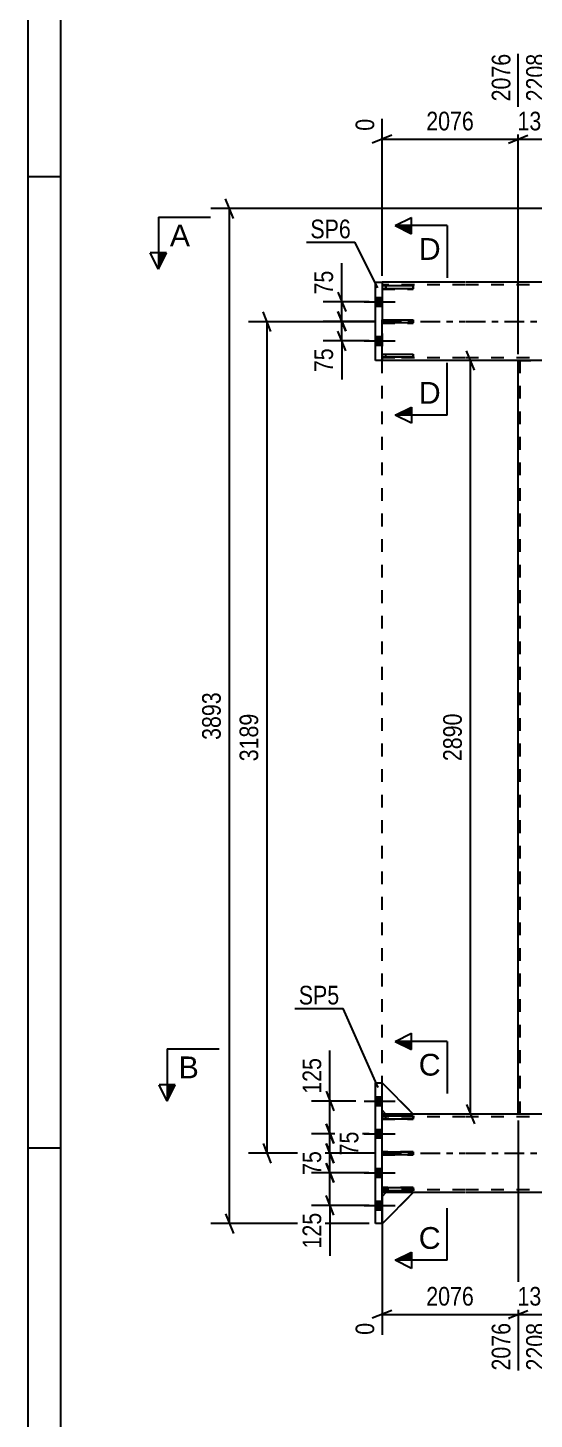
# Model space of a CAD drawing. Header units: millimetres. Extents: x 0 to 841, y 0 to 594.
# Drawn here: x 0 to 77.7, y 256.4 to 469.9 of the extents above; entities that cross this region are included whole.
import ezdxf

# ---------------------------------------------------------------- set-up
doc = ezdxf.new("R2010")
doc.units = ezdxf.units.MM
doc.linetypes.add('DXK_LINE_DOT2', pattern=[3.9198, 1.9599, -1.9599])
doc.linetypes.add('DXK_LINE_DOT3', pattern=[5.9187, 2.979, -0.9799, 0.9799, -0.9799])
doc.styles.add('Arial', font='ARIAL.TTF', dxfattribs={"height": 0.2})
doc.styles.add('Arial Narrow', font='ARIALN.TTF', dxfattribs={"height": 0.2})

# ---------------------------------------------------------------- blocks, each defined once
blk = doc.blocks.new('Unknown-761549663-1133')
at = {"color": 5, "linetype": 'Continuous'}
for p, q in [((0, 594), (0, 0)), ((5, 589), (5, 5)), ((5, 447), (0, 447)), ((5, 298), (0, 298))]:
    blk.add_line(p, q, dxfattribs=at)
blk = doc.blocks.new('Part-761549663-4372 - 4273')
at = {"color": 2, "linetype": 'Continuous'}
for p, q in [((54.38, 296.97), (54.38, 297.45)), ((54.38, 297.45), (59.18, 297.45)), ((59.18, 296.97), (54.38, 296.97)), ((59.18, 297.45), (59.18, 296.97))]:
    blk.add_line(p, q, dxfattribs=at)
at = {"color": 7, "linetype": 'DXK_LINE_DOT2'}
blk.add_line((54.98, 296.97), (54.98, 297.45), dxfattribs=at)
blk = doc.blocks.new('Part-761549663-4375 - 4273')
at = {"color": 2, "linetype": 'Continuous'}
for p, q in [((54.38, 290.61), (54.98, 291.21)), ((54.38, 286.41), (59.18, 291.21)), ((59.18, 291.21), (54.98, 291.21)), ((54.38, 286.43), (54.38, 286.41))]:
    blk.add_line(p, q, dxfattribs=at)
at = {"color": 7, "linetype": 'DXK_LINE_DOT2'}
blk.add_line((54.38, 286.41), (54.38, 290.61), dxfattribs=at)
blk = doc.blocks.new('Part-761549663-4371 - 4273')
at = {"color": 2, "linetype": 'Continuous'}
for p, q in [((54.38, 302.47), (54.38, 302.95)), ((54.38, 302.95), (59.18, 302.95)), ((59.18, 302.47), (54.38, 302.47)), ((59.18, 302.95), (59.18, 302.47))]:
    blk.add_line(p, q, dxfattribs=at)
at = {"color": 7, "linetype": 'DXK_LINE_DOT2'}
blk.add_line((54.98, 302.47), (54.98, 302.95), dxfattribs=at)
blk = doc.blocks.new('Part-761549663-4370 - 4273')
at = {"color": 2, "linetype": 'Continuous'}
for p, q in [((54.38, 291.47), (54.38, 291.95)), ((54.38, 291.95), (59.18, 291.95)), ((59.18, 291.47), (54.38, 291.47)), ((59.18, 291.95), (59.18, 291.47))]:
    blk.add_line(p, q, dxfattribs=at)
at = {"color": 7, "linetype": 'DXK_LINE_DOT2'}
blk.add_line((54.98, 291.47), (54.98, 291.95), dxfattribs=at)
blk = doc.blocks.new('Bolt-761549663-4315 - 4273')
at = {"linetype": 'Continuous'}
for points in [[(53.38, 305.89), (53.38, 304.57), (54.38, 304.57), (54.38, 305.89)], [(53.38, 305.89), (53.38, 304.57), (54.38, 304.57), (54.38, 305.89)], [(53.38, 305.89), (53.38, 304.57), (54.38, 304.57), (54.38, 305.89)], [(53.38, 300.89), (53.38, 299.57), (54.38, 299.57), (54.38, 300.89)], [(53.38, 300.89), (53.38, 299.57), (54.38, 299.57), (54.38, 300.89)], [(53.38, 294.89), (53.38, 293.57), (54.38, 293.57), (54.38, 294.89)], [(53.38, 294.89), (53.38, 293.57), (54.38, 293.57), (54.38, 294.89)], [(53.38, 289.89), (53.38, 288.57), (54.38, 288.57), (54.38, 289.89)], [(53.38, 289.89), (53.38, 288.57), (54.38, 288.57), (54.38, 289.89)], [(53.38, 289.89), (53.38, 288.57), (54.38, 288.57), (54.38, 289.89)]]:
    blk.add_hatch(color=1, dxfattribs=at).paths.add_polyline_path(points)
at = {"color": 1, "linetype": 'Continuous'}
for p, q in [((51.62, 305.23), (56.38, 305.23)), ((51.62, 305.23), (56.38, 305.23)), ((51.62, 305.23), (56.38, 305.23)), ((53.38, 305.89), (54.38, 305.89)), ((53.38, 305.89), (54.38, 305.89)), ((53.38, 305.89), (54.38, 305.89)), ((53.38, 304.57), (54.38, 304.57)), ((53.38, 304.57), (54.38, 304.57)), ((53.38, 304.57), (54.38, 304.57)), ((51.62, 300.23), (56.38, 300.23)), ((51.62, 300.23), (56.38, 300.23)), ((53.38, 300.89), (54.38, 300.89)), ((53.38, 300.89), (54.38, 300.89)), ((53.38, 299.57), (54.38, 299.57)), ((53.38, 299.57), (54.38, 299.57)), ((53.38, 294.89), (54.38, 294.89)), ((53.38, 294.89), (54.38, 294.89)), ((51.62, 294.23), (56.38, 294.23)), ((51.62, 294.23), (56.38, 294.23)), ((53.38, 293.57), (54.38, 293.57)), ((53.38, 293.57), (54.38, 293.57)), ((51.62, 289.23), (56.38, 289.23)), ((51.62, 289.23), (56.38, 289.23)), ((51.62, 289.23), (56.38, 289.23)), ((53.38, 289.89), (54.38, 289.89)), ((53.38, 289.89), (54.38, 289.89)), ((53.38, 289.89), (54.38, 289.89)), ((53.38, 288.57), (54.38, 288.57)), ((53.38, 288.57), (54.38, 288.57)), ((53.38, 288.57), (54.38, 288.57))]:
    blk.add_line(p, q, dxfattribs=at)
blk = doc.blocks.new('Bolt-761549663-4316 - 4273')
at = {"linetype": 'Continuous'}
for points in [[(53.38, 428.49), (53.38, 427.17), (54.38, 427.17), (54.38, 428.49)], [(53.38, 428.49), (53.38, 427.17), (54.38, 427.17), (54.38, 428.49)], [(53.38, 422.49), (53.38, 421.17), (54.38, 421.17), (54.38, 422.49)], [(53.38, 422.49), (53.38, 421.17), (54.38, 421.17), (54.38, 422.49)]]:
    blk.add_hatch(color=1, dxfattribs=at).paths.add_polyline_path(points)
at = {"color": 1, "linetype": 'Continuous'}
for p, q in [((51.62, 427.83), (56.38, 427.83)), ((51.62, 427.83), (56.38, 427.83)), ((53.38, 428.49), (54.38, 428.49)), ((53.38, 428.49), (54.38, 428.49)), ((53.38, 427.17), (54.38, 427.17)), ((53.38, 427.17), (54.38, 427.17)), ((51.62, 421.83), (56.38, 421.83)), ((51.62, 421.83), (56.38, 421.83)), ((53.38, 422.49), (54.38, 422.49)), ((53.38, 422.49), (54.38, 422.49)), ((53.38, 421.17), (54.38, 421.17)), ((53.38, 421.17), (54.38, 421.17))]:
    blk.add_line(p, q, dxfattribs=at)
blk = doc.blocks.new('Part-761549663-4374 - 4273')
at = {"color": 7, "linetype": 'DXK_LINE_DOT2'}
for p, q in [((54.38, 303.83), (54.38, 308.03)), ((54.38, 308.03), (59.18, 303.23)), ((54.98, 303.23), (54.38, 303.83)), ((59.18, 303.23), (54.98, 303.23))]:
    blk.add_line(p, q, dxfattribs=at)
blk = doc.blocks.new('Part-761549663-4368 - 4273')
at = {"color": 7, "linetype": 'DXK_LINE_DOT2'}
for p, q in [((59.18, 302.95), (54.38, 302.95)), ((54.38, 302.95), (54.38, 302.47)), ((54.38, 302.47), (59.18, 302.47)), ((54.98, 302.47), (54.98, 302.95)), ((59.18, 302.47), (59.18, 302.95))]:
    blk.add_line(p, q, dxfattribs=at)
blk = doc.blocks.new('Part-761549663-4323 - 4273')
at = {"color": 2, "linetype": 'Continuous'}
for p, q in [((54.98, 303.23), (54.38, 303.23)), ((67.18, 303.23), (59.18, 303.23)), ((188.08, 303.23), (67.28, 303.23)), ((67.18, 291.23), (54.38, 291.23)), ((555.22, 291.23), (67.28, 291.23))]:
    blk.add_line(p, q, dxfattribs=at)
at = {"color": 7, "linetype": 'DXK_LINE_DOT2'}
for p, q in [((54.38, 291.23), (54.38, 303.23)), ((59.18, 303.23), (54.98, 303.23)), ((67.18, 302.83), (54.38, 302.83)), ((555.22, 302.83), (67.28, 302.83)), ((67.18, 291.63), (54.38, 291.63)), ((555.22, 291.63), (67.28, 291.63))]:
    blk.add_line(p, q, dxfattribs=at)
at = {"color": 7, "linetype": 'DXK_LINE_DOT3'}
for p, q in [((54.38, 297.23), (67.18, 297.23)), ((67.28, 297.23), (555.22, 297.23))]:
    blk.add_line(p, q, dxfattribs=at)
blk = doc.blocks.new('Part-761549663-4328 - 4273')
at = {"color": 2, "linetype": 'Continuous'}
for p, q in [((67.18, 430.83), (54.38, 430.83)), ((188.08, 430.83), (67.28, 430.83)), ((67.18, 418.83), (54.38, 418.83)), ((555.22, 418.83), (67.28, 418.83))]:
    blk.add_line(p, q, dxfattribs=at)
at = {"color": 7, "linetype": 'DXK_LINE_DOT2'}
for p, q in [((54.38, 430.83), (54.38, 418.83)), ((67.18, 430.43), (54.38, 430.43)), ((555.22, 430.43), (67.28, 430.43)), ((67.18, 419.23), (54.38, 419.23)), ((555.22, 419.23), (67.28, 419.23))]:
    blk.add_line(p, q, dxfattribs=at)
at = {"color": 7, "linetype": 'DXK_LINE_DOT3'}
for p, q in [((54.38, 424.83), (67.18, 424.83)), ((67.28, 424.83), (555.22, 424.83))]:
    blk.add_line(p, q, dxfattribs=at)
blk = doc.blocks.new('Part-761549663-4329 - 4273')
at = {"color": 7, "linetype": 'DXK_LINE_DOT2'}
for p, q in [((59.18, 419.76), (54.38, 419.76)), ((54.38, 419.76), (54.38, 419.28)), ((54.38, 419.28), (59.18, 419.28)), ((54.98, 419.28), (54.98, 419.76)), ((59.18, 419.28), (59.18, 419.76))]:
    blk.add_line(p, q, dxfattribs=at)
blk = doc.blocks.new('Part-761549663-4330 - 4273')
at = {"color": 7, "linetype": 'DXK_LINE_DOT2'}
for p, q in [((59.18, 430.28), (54.38, 430.28)), ((54.38, 430.28), (54.38, 429.8)), ((54.38, 429.8), (59.18, 429.8)), ((54.98, 430.28), (54.98, 429.8)), ((59.18, 429.8), (59.18, 430.28))]:
    blk.add_line(p, q, dxfattribs=at)
blk = doc.blocks.new('Part-761549663-4396 - 4273')
at = {"color": 2, "linetype": 'Continuous'}
for p, q in [((53.38, 418.83), (53.38, 430.83)), ((53.38, 430.83), (54.38, 430.83)), ((54.38, 430.83), (54.38, 430.33)), ((54.38, 429.85), (54.38, 425.07)), ((54.38, 419.81), (54.38, 424.59)), ((54.38, 418.83), (53.38, 418.83)), ((54.38, 418.83), (54.38, 419.33))]:
    blk.add_line(p, q, dxfattribs=at)
at = {"color": 7, "linetype": 'DXK_LINE_DOT2'}
for p, q in [((54.38, 430.83), (54.38, 424.59)), ((54.38, 430.33), (54.38, 429.85)), ((54.38, 425.07), (54.38, 424.59)), ((54.38, 419.33), (54.38, 419.81))]:
    blk.add_line(p, q, dxfattribs=at)
blk = doc.blocks.new('Part-761549663-4331 - 4273')
at = {"color": 7, "linetype": 'DXK_LINE_DOT2'}
for p, q in [((59.18, 425.02), (54.38, 425.02)), ((54.38, 425.02), (54.38, 424.54)), ((54.98, 424.54), (54.98, 425.02)), ((59.18, 424.54), (59.18, 425.02)), ((54.38, 424.54), (59.18, 424.54))]:
    blk.add_line(p, q, dxfattribs=at)
blk = doc.blocks.new('Part-761549663-4332 - 4273')
at = {"color": 2, "linetype": 'Continuous'}
for p, q in [((54.38, 419.33), (54.38, 419.81)), ((54.38, 419.81), (59.18, 419.81)), ((59.18, 419.33), (54.38, 419.33)), ((59.18, 419.81), (59.18, 419.33))]:
    blk.add_line(p, q, dxfattribs=at)
at = {"color": 7, "linetype": 'DXK_LINE_DOT2'}
blk.add_line((54.98, 419.33), (54.98, 419.81), dxfattribs=at)
blk = doc.blocks.new('Part-761549663-4333 - 4273')
at = {"color": 2, "linetype": 'Continuous'}
for p, q in [((54.38, 430.33), (59.18, 430.33)), ((54.38, 430.33), (54.38, 429.85)), ((59.18, 429.85), (54.38, 429.85)), ((59.18, 430.33), (59.18, 429.85))]:
    blk.add_line(p, q, dxfattribs=at)
at = {"color": 7, "linetype": 'DXK_LINE_DOT2'}
blk.add_line((54.98, 429.85), (54.98, 430.33), dxfattribs=at)
blk = doc.blocks.new('Part-761549663-4334 - 4273')
at = {"color": 2, "linetype": 'Continuous'}
for p, q in [((54.38, 424.59), (54.38, 425.07)), ((54.38, 425.07), (59.18, 425.07)), ((59.18, 425.07), (59.18, 424.59)), ((59.18, 424.59), (54.38, 424.59))]:
    blk.add_line(p, q, dxfattribs=at)
at = {"color": 7, "linetype": 'DXK_LINE_DOT2'}
blk.add_line((54.98, 424.59), (54.98, 425.07), dxfattribs=at)
blk = doc.blocks.new('Part-761549663-4367 - 4273')
at = {"color": 7, "linetype": 'DXK_LINE_DOT2'}
for p, q in [((59.18, 291.95), (54.38, 291.95)), ((54.38, 291.95), (54.38, 291.47)), ((54.38, 291.47), (59.18, 291.47)), ((54.98, 291.47), (54.98, 291.95)), ((59.18, 291.47), (59.18, 291.95))]:
    blk.add_line(p, q, dxfattribs=at)
blk = doc.blocks.new('Part-761549663-4369 - 4273')
at = {"color": 7, "linetype": 'DXK_LINE_DOT2'}
for p, q in [((59.18, 297.45), (54.38, 297.45)), ((54.38, 297.45), (54.38, 296.97)), ((54.38, 296.97), (59.18, 296.97)), ((54.98, 296.97), (54.98, 297.45)), ((59.18, 296.97), (59.18, 297.45))]:
    blk.add_line(p, q, dxfattribs=at)
blk = doc.blocks.new('Part-761549663-4373 - 4273')
at = {"color": 2, "linetype": 'Continuous'}
for p, q in [((59.18, 303.23), (54.38, 308.03)), ((54.98, 303.23), (54.38, 303.83)), ((59.18, 303.23), (54.98, 303.23))]:
    blk.add_line(p, q, dxfattribs=at)
at = {"color": 7, "linetype": 'DXK_LINE_DOT2'}
blk.add_line((54.38, 303.83), (54.38, 308.03), dxfattribs=at)
blk = doc.blocks.new('Part-761549663-4376 - 4273')
at = {"color": 7, "linetype": 'DXK_LINE_DOT2'}
for p, q in [((54.98, 291.21), (54.38, 290.61)), ((54.38, 286.41), (59.18, 291.21)), ((54.38, 290.61), (54.38, 286.41)), ((59.18, 291.21), (54.98, 291.21))]:
    blk.add_line(p, q, dxfattribs=at)
blk = doc.blocks.new('Part-761549663-4391 - 4273')
at = {"color": 2, "linetype": 'Continuous'}
for p, q in [((53.38, 286.43), (53.38, 308.03)), ((53.38, 308.03), (54.38, 308.03)), ((54.38, 302.95), (54.38, 308.03)), ((54.38, 297.45), (54.38, 302.47)), ((54.38, 291.95), (54.38, 296.97)), ((54.38, 286.43), (54.38, 291.47)), ((54.38, 286.43), (53.38, 286.43))]:
    blk.add_line(p, q, dxfattribs=at)
at = {"color": 7, "linetype": 'DXK_LINE_DOT2'}
for p, q in [((54.38, 302.47), (54.38, 302.95)), ((54.38, 296.97), (54.38, 297.45)), ((54.38, 291.47), (54.38, 291.95))]:
    blk.add_line(p, q, dxfattribs=at)
blk = doc.blocks.new('Part-761549663-4463 - 4273')
at = {"color": 2, "linetype": 'Continuous'}
for p, q in [((75.28, 303.23), (75.28, 418.83)), ((80.56, 304.03), (80.56, 418.03))]:
    blk.add_line(p, q, dxfattribs=at)
at = {"color": 7, "linetype": 'DXK_LINE_DOT2'}
for p, q in [((75.28, 418.83), (80.56, 418.83)), ((75.6, 303.23), (75.6, 418.83)), ((80.24, 303.23), (80.24, 418.83)), ((80.56, 418.03), (80.56, 418.83)), ((80.56, 303.23), (75.28, 303.23)), ((80.56, 303.23), (80.56, 304.03))]:
    blk.add_line(p, q, dxfattribs=at)
blk = doc.blocks.new('Line-761549663-5278 - 4273')
at = {"color": 1, "linetype": 'DXK_LINE_DOT2'}
blk.add_line((54.38, 303.23), (54.38, 419.52), dxfattribs=at)
blk = doc.blocks.new('StraightDimension-761549663-6828 - 4273')
at = {"color": 7, "linetype": 'Continuous'}
for p, q in [((50.38, 305.23), (43.54, 305.23)), ((45.79, 306.73), (46.99, 303.73)), ((46.39, 300.23), (46.39, 305.23)), ((46.99, 298.73), (45.79, 301.73)), ((52.39, 300.23), (43.54, 300.23))]:
    blk.add_line(p, q, dxfattribs=at)
at = {"color": 0}
blk.add_wipeout([(45.64, 312.44), (41.44, 312.44), (41.44, 305.76), (45.64, 305.76)], dxfattribs=at)
at = {"color": 7, "linetype": 'Continuous'}
blk.add_line((46.39, 305.23), (46.39, 312.97), dxfattribs=at)
blk.add_line((46.39, 305.23), (46.39, 312.97), dxfattribs=at)
at = {"color": 3, "style": 'Arial Narrow'}
blk.add_text('125', height=2.863, rotation=90.0002, dxfattribs=at).set_placement((45.04, 306.36))
blk = doc.blocks.new('StraightDimension-761549663-14680 - 4273')
at = {"color": 7, "linetype": 'Continuous'}
for p, q in [((188.08, 442.14), (28.12, 442.14)), ((31.57, 440.64), (30.37, 443.64)), ((30.97, 286.43), (30.97, 442.14)), ((52.38, 286.43), (28.12, 286.43)), ((30.37, 287.93), (31.57, 284.93))]:
    blk.add_line(p, q, dxfattribs=at)
at = {"color": 0}
blk.add_wipeout([(30.22, 368.54), (26.02, 368.54), (26.02, 360.03), (30.22, 360.03)], dxfattribs=at)
at = {"color": 3, "style": 'Arial Narrow'}
blk.add_text('3893', height=2.863, rotation=90.0002, dxfattribs=at).set_placement((29.62, 360.63))
blk = doc.blocks.new('StraightDimension-761549663-4668 - 4273')
at = {"color": 7, "linetype": 'Continuous'}
for p, q in [((53.38, 424.78), (33.87, 424.78)), ((37.32, 423.28), (36.12, 426.28)), ((36.72, 297.23), (36.72, 424.78)), ((53.38, 297.23), (33.87, 297.23)), ((36.12, 298.73), (37.32, 295.73))]:
    blk.add_line(p, q, dxfattribs=at)
at = {"color": 0}
blk.add_wipeout([(35.97, 365.26), (31.77, 365.26), (31.77, 356.75), (35.97, 356.75)], dxfattribs=at)
at = {"color": 3, "style": 'Arial Narrow'}
blk.add_text('3189', height=2.863, rotation=90.0002, dxfattribs=at).set_placement((35.37, 357.35))
blk = doc.blocks.new('StraightDimension-761549663-4716 - 4273')
at = {"color": 7, "linetype": 'Continuous'}
for p, q in [((74.28, 418.83), (65.12, 418.83)), ((68.57, 417.33), (67.37, 420.33)), ((67.97, 303.23), (67.97, 418.83)), ((74.28, 303.23), (65.12, 303.23)), ((67.37, 304.73), (68.57, 301.73))]:
    blk.add_line(p, q, dxfattribs=at)
at = {"color": 0}
blk.add_wipeout([(67.22, 365.29), (63.02, 365.29), (63.02, 356.78), (67.22, 356.78)], dxfattribs=at)
at = {"color": 3, "style": 'Arial Narrow'}
blk.add_text('2890', height=2.863, rotation=90.0002, dxfattribs=at).set_placement((66.62, 357.38))
blk = doc.blocks.new('StraightDimension-761549663-4758 - 4273')
at = {"color": 7, "linetype": 'Continuous'}
for p, q in [((75.28, 419.83), (75.28, 465.89)), ((54.38, 431.83), (54.38, 455.9)), ((55.88, 453.38), (52.88, 452.18)), ((54.38, 452.78), (75.28, 452.78)), ((73.78, 452.18), (76.78, 453.38))]:
    blk.add_line(p, q, dxfattribs=at)
at = {"color": 0, "linetype": 'Continuous'}
for points in [[(74.68, 466.49), (70.48, 466.49), (70.48, 457.98), (74.68, 457.98)], [(53.78, 456.5), (49.58, 456.5), (49.58, 453.48), (53.78, 453.48)]]:
    blk.add_wipeout(points, dxfattribs=at)
at = {"color": 0}
blk.add_wipeout([(69.08, 453.53), (69.08, 457.73), (60.57, 457.73), (60.57, 453.53)], dxfattribs=at)
at = {"color": 3, "linetype": 'Continuous', "style": 'Arial Narrow'}
for s, height, p in [('2076', 2.863, (74.08, 458.58)), ('0', 2.86, (53.18, 454.08))]:
    blk.add_text(s, height=height, rotation=90.0002, dxfattribs=at).set_placement(p)
at = {"color": 3, "style": 'Arial Narrow'}
blk.add_text('2076', height=2.863, dxfattribs=at).set_placement((61.17, 454.13))
blk = doc.blocks.new('StraightDimension-761549663-4764 - 4273')
at = {"color": 7, "linetype": 'Continuous'}
for p, q in [((75.28, 419.83), (75.28, 465.89)), ((80.56, 419.83), (80.56, 465.89)), ((73.78, 452.18), (76.78, 453.38)), ((75.28, 452.78), (80.56, 452.78)), ((82.06, 453.38), (79.06, 452.18))]:
    blk.add_line(p, q, dxfattribs=at)
at = {"color": 0}
blk.add_wipeout([(81.26, 453.53), (81.26, 457.73), (74.57, 457.73), (74.57, 453.53)], dxfattribs=at)
at = {"color": 0, "linetype": 'Continuous'}
blk.add_wipeout([(79.96, 466.49), (75.76, 466.49), (75.76, 457.98), (79.96, 457.98)], dxfattribs=at)
at = {"color": 3, "linetype": 'Continuous', "style": 'Arial Narrow'}
blk.add_text('2208', height=2.863, rotation=90.0002, dxfattribs=at).set_placement((79.36, 458.58))
at = {"color": 3, "style": 'Arial Narrow'}
blk.add_text('132', height=2.863, dxfattribs=at).set_placement((75.17, 454.13))
blk = doc.blocks.new('StraightDimension-761549663-4891 - 4273')
at = {"color": 7, "linetype": 'Continuous'}
for p, q in [((75.28, 302.23), (75.28, 263.9)), ((54.38, 290.21), (54.38, 269.38)), ((55.88, 273.11), (52.88, 271.91)), ((54.38, 272.51), (75.28, 272.51)), ((73.78, 271.91), (76.78, 273.11))]:
    blk.add_line(p, q, dxfattribs=at)
at = {"color": 0}
blk.add_wipeout([(69.08, 273.26), (69.08, 277.46), (60.57, 277.46), (60.57, 273.26)], dxfattribs=at)
at = {"color": 0, "linetype": 'Continuous'}
for points in [[(53.78, 271.81), (49.58, 271.81), (49.58, 268.78), (53.78, 268.78)], [(74.68, 271.81), (70.48, 271.81), (70.48, 263.3), (74.68, 263.3)]]:
    blk.add_wipeout(points, dxfattribs=at)
at = {"color": 3, "style": 'Arial Narrow'}
blk.add_text('2076', height=2.863, dxfattribs=at).set_placement((61.17, 273.86))
at = {"color": 3, "linetype": 'Continuous', "style": 'Arial Narrow'}
for s, height, p in [('0', 2.86, (53.18, 269.38)), ('2076', 2.863, (74.08, 263.9))]:
    blk.add_text(s, height=height, rotation=90.0002, dxfattribs=at).set_placement(p)
blk = doc.blocks.new('StraightDimension-761549663-4899 - 4273')
at = {"color": 7, "linetype": 'Continuous'}
for p, q in [((75.28, 302.23), (75.28, 263.9)), ((80.56, 302.23), (80.56, 263.9)), ((73.78, 271.91), (76.78, 273.11)), ((75.28, 272.51), (80.56, 272.51)), ((82.06, 273.11), (79.06, 271.91))]:
    blk.add_line(p, q, dxfattribs=at)
at = {"color": 0}
blk.add_wipeout([(81.26, 273.26), (81.26, 277.46), (74.57, 277.46), (74.57, 273.26)], dxfattribs=at)
at = {"color": 0, "linetype": 'Continuous'}
blk.add_wipeout([(79.96, 271.81), (75.76, 271.81), (75.76, 263.3), (79.96, 263.3)], dxfattribs=at)
at = {"color": 3, "style": 'Arial Narrow'}
blk.add_text('132', height=2.863, dxfattribs=at).set_placement((75.17, 273.86))
at = {"color": 3, "linetype": 'Continuous', "style": 'Arial Narrow'}
blk.add_text('2208', height=2.863, rotation=90.0002, dxfattribs=at).set_placement((79.36, 263.9))
blk = doc.blocks.new('StraightDimension-761549663-6829 - 4273')
at = {"color": 7, "linetype": 'Continuous'}
for p, q in [((45.79, 301.73), (46.99, 298.73)), ((52.39, 300.23), (43.99, 300.23)), ((46.39, 297.23), (46.39, 300.23)), ((53.38, 297.23), (43.99, 297.23)), ((46.99, 295.73), (45.79, 298.73))]:
    blk.add_line(p, q, dxfattribs=at)
at = {"color": 0}
blk.add_wipeout([(51.34, 301.16), (47.14, 301.16), (47.14, 296.3), (51.34, 296.3)], dxfattribs=at)
at = {"color": 3, "style": 'Arial Narrow'}
blk.add_text('75', height=2.863, rotation=90.0002, dxfattribs=at).set_placement((50.74, 296.9))
blk = doc.blocks.new('StraightDimension-761549663-6830 - 4273')
at = {"color": 7, "linetype": 'Continuous'}
for p, q in [((53.38, 297.23), (43.54, 297.23)), ((45.79, 298.73), (46.99, 295.73)), ((46.39, 294.23), (46.39, 297.23)), ((46.99, 292.73), (45.79, 295.73)), ((52.36, 294.23), (43.54, 294.23))]:
    blk.add_line(p, q, dxfattribs=at)
at = {"color": 0}
blk.add_wipeout([(45.64, 298.16), (41.44, 298.16), (41.44, 293.3), (45.64, 293.3)], dxfattribs=at)
at = {"color": 3, "style": 'Arial Narrow'}
blk.add_text('75', height=2.863, rotation=90.0002, dxfattribs=at).set_placement((45.04, 293.9))
blk = doc.blocks.new('StraightDimension-761549663-6831 - 4273')
at = {"color": 7, "linetype": 'Continuous'}
for p, q in [((45.79, 295.73), (46.99, 292.73)), ((52.36, 294.23), (43.54, 294.23)), ((46.39, 289.23), (46.39, 294.23)), ((46.99, 287.73), (45.79, 290.73)), ((52.38, 289.23), (43.54, 289.23))]:
    blk.add_line(p, q, dxfattribs=at)
at = {"color": 0}
blk.add_wipeout([(45.64, 288.71), (41.44, 288.71), (41.44, 282.02), (45.64, 282.02)], dxfattribs=at)
at = {"color": 7, "linetype": 'Continuous'}
blk.add_line((46.39, 289.23), (46.39, 281.5), dxfattribs=at)
blk.add_line((46.39, 289.23), (46.39, 281.5), dxfattribs=at)
at = {"color": 3, "style": 'Arial Narrow'}
blk.add_text('125', height=2.863, rotation=90.0002, dxfattribs=at).set_placement((45.04, 282.62))
blk = doc.blocks.new('StraightDimension-761549663-14591 - 4273')
at = {"color": 7, "linetype": 'Continuous'}
for p, q in [((47.61, 429.33), (48.81, 426.33)), ((52.38, 427.83), (45.36, 427.83)), ((48.21, 424.83), (48.21, 427.83)), ((53.38, 424.83), (45.36, 424.83)), ((48.81, 423.33), (47.61, 426.33))]:
    blk.add_line(p, q, dxfattribs=at)
at = {"color": 0}
blk.add_wipeout([(47.46, 433.21), (43.26, 433.21), (43.26, 428.36), (47.46, 428.36)], dxfattribs=at)
at = {"color": 7, "linetype": 'Continuous'}
blk.add_line((48.21, 427.83), (48.21, 433.74), dxfattribs=at)
blk.add_line((48.21, 427.83), (48.21, 433.74), dxfattribs=at)
at = {"color": 3, "style": 'Arial Narrow'}
blk.add_text('75', height=2.863, rotation=90.0002, dxfattribs=at).set_placement((46.86, 428.96))
blk = doc.blocks.new('StraightDimension-761549663-14592 - 4273')
at = {"color": 7, "linetype": 'Continuous'}
for p, q in [((53.38, 424.83), (45.36, 424.83)), ((47.61, 426.33), (48.81, 423.33)), ((48.21, 421.83), (48.21, 424.83)), ((48.81, 420.33), (47.61, 423.33)), ((52.38, 421.83), (45.36, 421.83))]:
    blk.add_line(p, q, dxfattribs=at)
at = {"color": 0}
blk.add_wipeout([(47.46, 421.31), (43.26, 421.31), (43.26, 416.45), (47.46, 416.45)], dxfattribs=at)
at = {"color": 7, "linetype": 'Continuous'}
blk.add_line((48.21, 421.83), (48.21, 415.93), dxfattribs=at)
blk.add_line((48.21, 421.83), (48.21, 415.93), dxfattribs=at)
at = {"color": 3, "style": 'Arial Narrow'}
blk.add_text('75', height=2.863, rotation=90.0002, dxfattribs=at).set_placement((46.86, 417.05))
blk = doc.blocks.new('Mark-761549663-4387 - 4273')
at = {"color": 0}
blk.add_wipeout([(47.81, 320.05), (47.81, 323.05), (41.6, 323.05), (41.6, 320.05)], dxfattribs=at)
blk.add_wipeout([(47.81, 320.05), (47.81, 323.05), (41.6, 323.05), (41.6, 320.05)], dxfattribs=at)
at = {"color": 30, "linetype": 'Continuous'}
for p in [(41, 319.45), (53.77, 307.29)]:
    blk.add_line(p, (48.41, 319.45), dxfattribs=at)
at = {"color": 3, "style": 'Arial Narrow'}
blk.add_text('SP5', height=2.863, dxfattribs=at).set_placement((41.6, 320.05))
blk = doc.blocks.new('Mark-761549663-4392 - 4273')
at = {"color": 0}
blk.add_wipeout([(49.59, 437.58), (49.59, 440.58), (43.38, 440.58), (43.38, 437.58)], dxfattribs=at)
blk.add_wipeout([(49.59, 437.58), (49.59, 440.58), (43.38, 440.58), (43.38, 437.58)], dxfattribs=at)
at = {"color": 30, "linetype": 'Continuous'}
for p in [(42.78, 436.98), (53.72, 429.97)]:
    blk.add_line(p, (50.19, 436.98), dxfattribs=at)
at = {"color": 3, "style": 'Arial Narrow'}
blk.add_text('SP6', height=2.863, dxfattribs=at).set_placement((43.38, 437.58))
blk = doc.blocks.new('SectionMark-761549663-5208 - 4273')
at = {"color": 6, "linetype": 'Continuous'}
for p, q in [((20.05, 440.83), (20.05, 432.83)), ((20.05, 432.83), (18.8, 435.33))]:
    blk.add_line(p, q, dxfattribs=at)
at = {"color": 0, "linetype": 'Continuous'}
blk.add_wipeout([(24.91, 436.33), (24.91, 439.83), (21.8, 439.83), (21.8, 436.33)], dxfattribs=at)
at = {"linetype": 'Continuous'}
blk.add_hatch(color=6, dxfattribs=at).paths.add_polyline_path([(20.05, 435.33), (21.3, 435.33), (20.05, 432.83)])
at = {"color": 6, "linetype": 'Continuous'}
for p, q in [((20.05, 440.83), (28.05, 440.83)), ((21.3, 435.33), (18.8, 435.33)), ((20.05, 432.83), (21.3, 435.33))]:
    blk.add_line(p, q, dxfattribs=at)
at = {"color": 3, "linetype": 'Continuous', "style": 'Arial'}
blk.add_text('A', height=3.34, dxfattribs=at).set_placement((21.8, 436.33))
blk = doc.blocks.new('SectionMark-761549663-5214 - 4273')
at = {"color": 6, "linetype": 'Continuous'}
for p, q in [((21.39, 313.23), (21.39, 305.23)), ((21.39, 305.23), (20.14, 307.73))]:
    blk.add_line(p, q, dxfattribs=at)
at = {"color": 0, "linetype": 'Continuous'}
blk.add_wipeout([(26.25, 308.73), (26.25, 312.23), (23.14, 312.23), (23.14, 308.73)], dxfattribs=at)
at = {"linetype": 'Continuous'}
blk.add_hatch(color=6, dxfattribs=at).paths.add_polyline_path([(21.39, 307.73), (22.64, 307.73), (21.39, 305.23)])
at = {"color": 6, "linetype": 'Continuous'}
for p, q in [((21.39, 313.23), (29.39, 313.23)), ((22.64, 307.73), (20.14, 307.73)), ((21.39, 305.23), (22.64, 307.73))]:
    blk.add_line(p, q, dxfattribs=at)
at = {"color": 3, "linetype": 'Continuous', "style": 'Arial'}
blk.add_text('B', height=3.34, dxfattribs=at).set_placement((23.14, 308.73))
blk = doc.blocks.new('SectionMark-761549663-14817 - 4273')
at = {"linetype": 'Continuous'}
for points in [[(58.88, 314.39), (58.88, 313.14), (56.38, 314.39)], [(58.88, 282.06), (58.88, 280.81), (56.38, 280.81)]]:
    blk.add_hatch(color=6, dxfattribs=at).paths.add_polyline_path(points)
at = {"color": 6, "linetype": 'Continuous'}
for p, q in [((56.38, 314.39), (58.88, 315.64)), ((64.38, 314.39), (56.38, 314.39)), ((56.38, 314.39), (58.88, 313.14)), ((58.88, 313.14), (58.88, 315.64)), ((56.38, 280.81), (58.88, 282.06)), ((58.88, 282.06), (58.88, 279.56)), ((64.38, 280.81), (56.38, 280.81)), ((58.88, 279.56), (56.38, 280.81))]:
    blk.add_line(p, q, dxfattribs=at)
at = {"color": 0, "linetype": 'Continuous'}
for points in [[(63.38, 309.14), (63.38, 312.64), (60.01, 312.64), (60.01, 309.14)], [(63.38, 282.56), (63.38, 286.06), (60.01, 286.06), (60.01, 282.56)]]:
    blk.add_wipeout(points, dxfattribs=at)
at = {"color": 6, "linetype": 'Continuous'}
for p, q in [((64.38, 314.39), (64.38, 306.39)), ((64.38, 280.81), (64.38, 288.81))]:
    blk.add_line(p, q, dxfattribs=at)
at = {"color": 3, "linetype": 'Continuous', "style": 'Arial'}
for p in [(60.01, 309.14), (60.01, 282.56)]:
    blk.add_text('C', height=3.34, dxfattribs=at).set_placement(p)
blk = doc.blocks.new('SectionMark-761549663-15287 - 4273')
at = {"linetype": 'Continuous'}
for points in [[(58.88, 439.52), (58.88, 438.27), (56.38, 439.52)], [(58.88, 411.7), (58.88, 410.45), (56.38, 410.45)]]:
    blk.add_hatch(color=6, dxfattribs=at).paths.add_polyline_path(points)
at = {"color": 6, "linetype": 'Continuous'}
for p, q in [((56.38, 439.52), (58.88, 440.77)), ((58.88, 438.27), (58.88, 440.77)), ((64.38, 439.52), (56.38, 439.52)), ((56.38, 439.52), (58.88, 438.27)), ((56.38, 410.45), (58.88, 411.7)), ((64.38, 410.45), (56.38, 410.45)), ((58.88, 409.2), (56.38, 410.45)), ((58.88, 411.7), (58.88, 409.2))]:
    blk.add_line(p, q, dxfattribs=at)
at = {"color": 0, "linetype": 'Continuous'}
for points in [[(63.38, 434.27), (63.38, 437.77), (60.01, 437.77), (60.01, 434.27)], [(63.38, 412.2), (63.38, 415.7), (60.01, 415.7), (60.01, 412.2)]]:
    blk.add_wipeout(points, dxfattribs=at)
at = {"color": 6, "linetype": 'Continuous'}
for p, q in [((64.38, 439.52), (64.38, 431.52)), ((64.38, 410.45), (64.38, 418.45))]:
    blk.add_line(p, q, dxfattribs=at)
at = {"color": 3, "linetype": 'Continuous', "style": 'Arial'}
for p in [(60.01, 434.27), (60.01, 412.2)]:
    blk.add_text('D', height=3.34, dxfattribs=at).set_placement(p)

msp = doc.modelspace()

# ---------------------------------------------------------------- block references
for name in ['Unknown-761549663-1133', 'Part-761549663-4328 - 4273', 'Part-761549663-4396 - 4273', 'Part-761549663-4333 - 4273', 'Part-761549663-4330 - 4273', 'Bolt-761549663-4316 - 4273', 'Part-761549663-4334 - 4273', 'Part-761549663-4331 - 4273', 'Part-761549663-4332 - 4273', 'Part-761549663-4329 - 4273', 'Line-761549663-5278 - 4273', 'Part-761549663-4463 - 4273', 'Part-761549663-4391 - 4273', 'Part-761549663-4374 - 4273', 'Part-761549663-4373 - 4273', 'Bolt-761549663-4315 - 4273', 'Part-761549663-4323 - 4273', 'Part-761549663-4371 - 4273', 'Part-761549663-4368 - 4273', 'Part-761549663-4372 - 4273', 'Part-761549663-4369 - 4273', 'Part-761549663-4370 - 4273', 'Part-761549663-4367 - 4273', 'Part-761549663-4375 - 4273', 'Part-761549663-4376 - 4273']:
    msp.add_blockref(name, (0, 0))

# ---------------------------------------------------------------- next in the draw order: block references
msp.add_blockref('StraightDimension-761549663-6828 - 4273', (0, 0))

# ---------------------------------------------------------------- next in the draw order: block references
msp.add_blockref('StraightDimension-761549663-14680 - 4273', (0, 0))

# ---------------------------------------------------------------- next in the draw order: block references
for name in ['StraightDimension-761549663-4668 - 4273', 'StraightDimension-761549663-4716 - 4273']:
    msp.add_blockref(name, (0, 0))

# ---------------------------------------------------------------- next in the draw order: block references
for name in ['StraightDimension-761549663-4758 - 4273', 'Mark-761549663-4387 - 4273', 'StraightDimension-761549663-4891 - 4273']:
    msp.add_blockref(name, (0, 0))

# ---------------------------------------------------------------- next in the draw order: block references
for name in ['StraightDimension-761549663-4764 - 4273', 'StraightDimension-761549663-14591 - 4273', 'SectionMark-761549663-5214 - 4273', 'StraightDimension-761549663-6829 - 4273', 'StraightDimension-761549663-4899 - 4273']:
    msp.add_blockref(name, (0, 0))

# ---------------------------------------------------------------- next in the draw order: block references
for name in ['Mark-761549663-4392 - 4273', 'StraightDimension-761549663-14592 - 4273', 'SectionMark-761549663-14817 - 4273', 'StraightDimension-761549663-6830 - 4273']:
    msp.add_blockref(name, (0, 0))

# ---------------------------------------------------------------- next in the draw order: block references
for name in ['SectionMark-761549663-5208 - 4273', 'StraightDimension-761549663-6831 - 4273']:
    msp.add_blockref(name, (0, 0))

# ---------------------------------------------------------------- next in the draw order: block references
msp.add_blockref('SectionMark-761549663-15287 - 4273', (0, 0))

doc.saveas('drawing.dxf')
